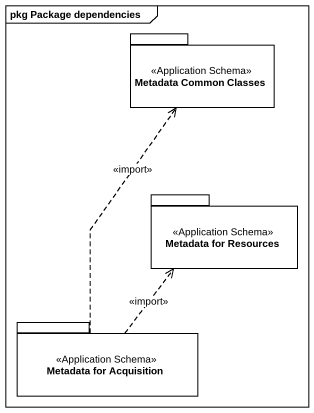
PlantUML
@startuml
mainframe pkg Package dependencies
package "Metadata Common Classes" as Metadata_Common_Classes <<Application Schema>> {
}
package "Metadata for Resources" as Metadata_for_Resources <<Application Schema>> {
}
package "Metadata for Acquisition" as Metadata_for_Acquisition <<Application Schema>> {
}
Metadata_for_Acquisition .up.> Metadata_Common_Classes : <<import>>
Metadata_for_Acquisition .up.> Metadata_for_Resources : <<import>>
@enduml
